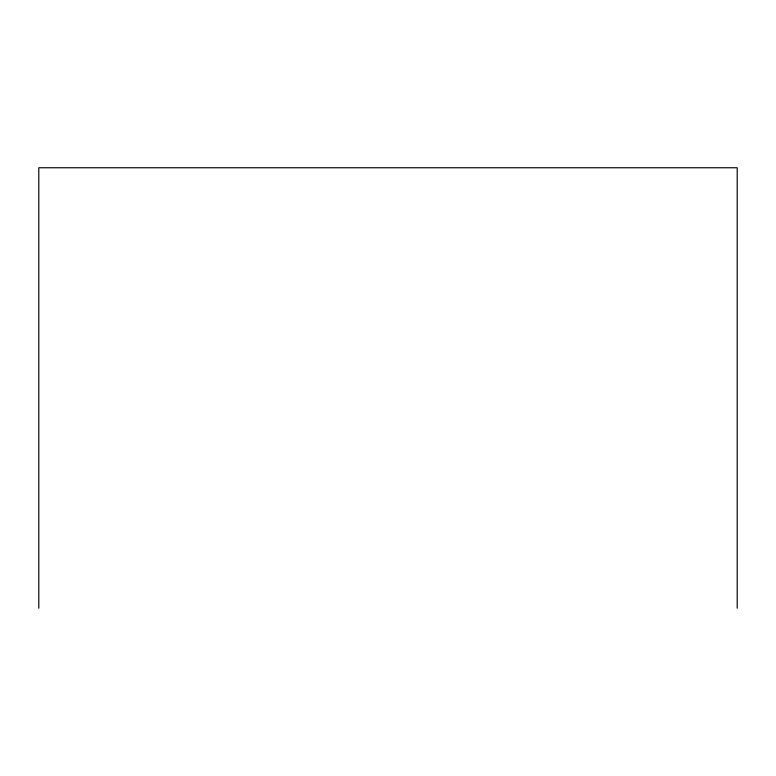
<?xml version="1.0" encoding="UTF-8"?>
<svg xmlns="http://www.w3.org/2000/svg" width="776" height="776" viewBox="0 0 776 776"><rect width="100%" height="100%" fill="white"/><g stroke="black" fill="none" stroke-linecap="round" stroke-linejoin="round"><path stroke-width="1.16" d="M737.2 608.248L737.2 167.752L38.8 167.752L38.8 608.248"/></g></svg>
